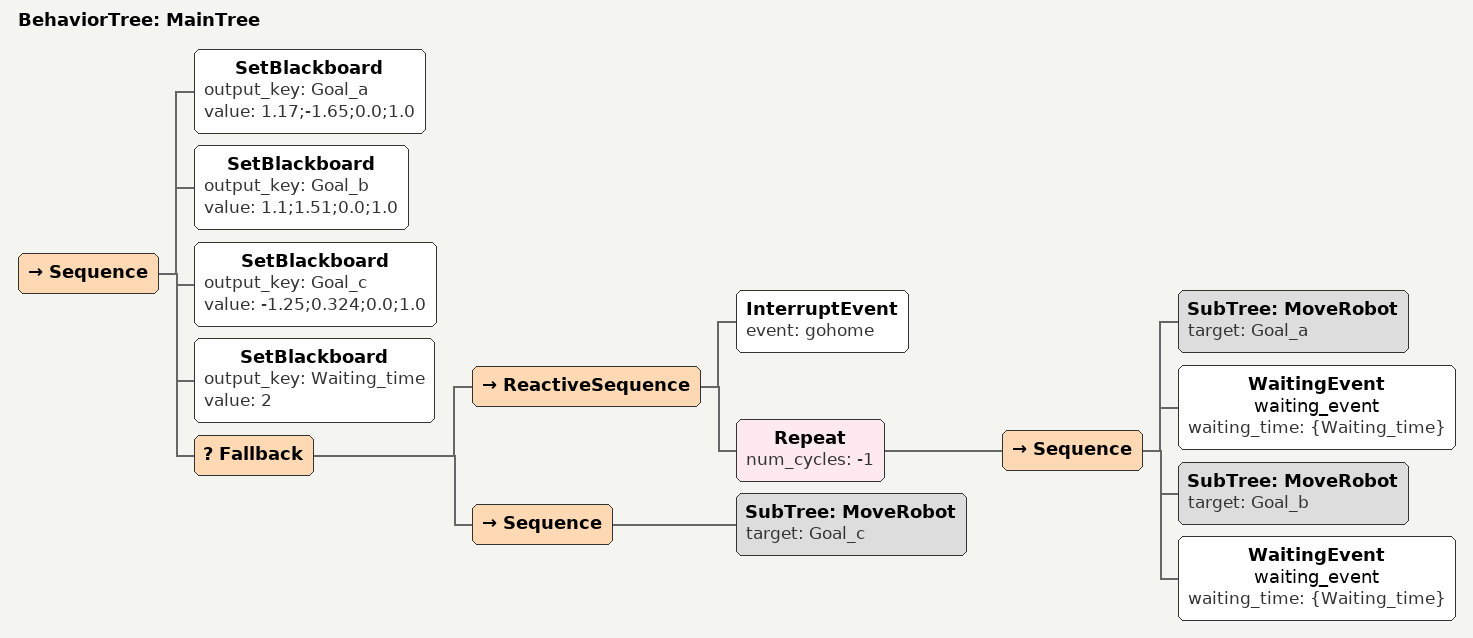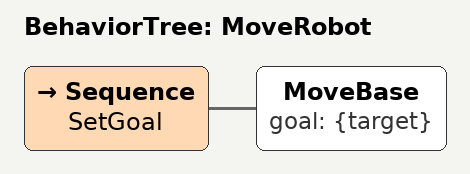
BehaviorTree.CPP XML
<root main_tree_to_execute = "MainTree">
    <BehaviorTree ID="MainTree">
        <Sequence>
            <SetBlackboard output_key="Goal_a" value="1.17;-1.65;0.0;1.0" />
            <SetBlackboard output_key="Goal_b" value="1.1;1.51;0.0;1.0" />
            <SetBlackboard output_key="Goal_c" value="-1.25;0.324;0.0;1.0" />
            <SetBlackboard output_key="Waiting_time" value="2"/>
            <Fallback>
                <ReactiveSequence>
                    <InterruptEvent event="gohome"/>
                    <Repeat num_cycles="-1">
                        <Sequence>
                            <SubTree ID="MoveRobot" target="Goal_a" />
                            <WaitingEvent name="waiting_event" waiting_time="{Waiting_time}"/>
                            <SubTree ID="MoveRobot" target="Goal_b" />
                            <WaitingEvent name="waiting_event" waiting_time="{Waiting_time}"/>
                        </Sequence>
                    </Repeat>
                </ReactiveSequence>
                <Sequence>
                    <SubTree ID="MoveRobot" target="Goal_c" />
                </Sequence>
            </Fallback>
        </Sequence>
    </BehaviorTree>

    <BehaviorTree ID="MoveRobot">
        <Sequence name="SetGoal">
            <MoveBase goal="{target}" />
        </Sequence>
    </BehaviorTree>
</root>
